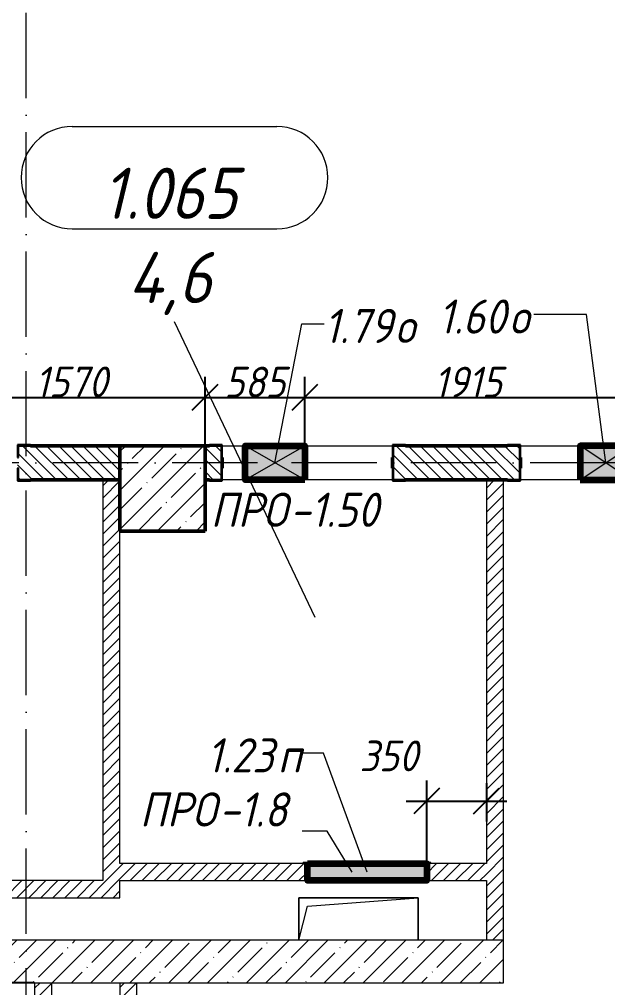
# Model space of a CAD drawing. Header units: millimetres. Extents: x -356862 to 418287, y 0 to 839748.
# Drawn here: x -166705 to -163253, y 461919 to 467597 of the extents above; entities that cross this region are included whole.
import ezdxf

# ---------------------------------------------------------------- set-up
doc = ezdxf.new("R2010")
doc.units = ezdxf.units.MM
doc.linetypes.add('50_200_ШТРИХ_1Т_ш5_п1_п1_', pattern=[700, 500, -100, 0, -100])
for name, color, linetype, lineweight in [('9.7) Заделка 956 шт', 6, 'Continuous', 158), ('A-____-____-DIMS', 7, 'Continuous', 9), ('A-DETL-GENF-OTLN', 7, 'Continuous', 9), ('A-FLOR-____-OTLN', 7, 'Continuous', 9), ('A-GENM-____-IDEN', 7, 'Continuous', 9), ('A-GENM-____-MCUT', 7, 'Continuous', 25), ('A-GENM-____-OTLN', 7, 'Continuous', 9), ('A-GENM-____-OTLN-1', 7, 'Continuous', 25), ('A-GLAZ-____-IDEN', 7, 'Continuous', 9), ('A-GLAZ-____-OTLN', 7, 'Continuous', 9), ('A-WALL-____-MCUT-1', 7, 'Continuous', 9), ('A-WALL-____-MCUT-2', 7, 'Continuous', 50), ('A-WALL-____-PATT-1', 7, 'Continuous', 9), ('A-WALL-FNSH-MCUT-1', 7, 'Continuous', 9), ('I-WALL-____-OTLN', 7, 'Continuous', 9), ('S-COLS-____-MCUT', 7, 'Continuous', 50), ('S-COLS-____-OTLN', 7, 'Continuous', 9), ('S-GRID-____-OTLN-1', 7, '50_200_ШТРИХ_1Т_ш5_п1_п1_', 9)]:
    doc.layers.add(name, color=color, linetype=linetype, lineweight=lineweight)
doc.layers.add('A-AREA-IDEN-1', color=7, linetype='Continuous', lineweight=9, true_color=0x000000)
doc.layers.add('A-GLAZ-____-OTLN-1', color=7, linetype='Continuous', lineweight=9, true_color=0xc0c0c0)
doc.styles.add('ISOCPEUR_I', font='isocpeui.ttf', dxfattribs={"width": 0.9, "height": 2.5})
doc.styles.add('ISOCPEUR_I_10', font='isocpeui.ttf', dxfattribs={"width": 0.9, "height": 180})
doc.styles.add('ISOCPEUR_I_9', font='isocpeui.ttf', dxfattribs={"width": 0.9, "height": 250})
doc.dimstyles.new('ISO-1_8_0_9К_СРЕДНИЙ_Кладочные_3', dxfattribs={"dimscale": 304.8, "dimtxt": 179.276612, "dimasz": 0.492126, "dimexe": 0.393701, "dimexo": 0, "dimgap": 0, "dimtad": 1, "dimdec": 3, "dimrnd": 0.001, "dimdsep": 46, "dimtxsty": 'ISOCPEUR_I_10', "dimblk1": 'OBLIQUE', "dimblk2": 'OBLIQUE', "dimsah": 1, "dimcen": 0.09, "dimdle": 0.393701, "dimazin": 0, "dimtfac": 1, "dimtdec": 4, "dimtix": 1, "dimtmove": 0, "dimatfit": 3, "dimfxl": 1, "dimtvp": 1, "dimtolj": 1, "dimtzin": 0, "dimarcsym": 2})
doc.dimstyles.new('ISO-1_8_0_9К_СРЕДНИЙ_Кладочные_4', dxfattribs={"dimscale": 304.8, "dimtxt": 179.276612, "dimasz": 0.492126, "dimexe": 0.393701, "dimexo": 0, "dimgap": 0, "dimtad": 1, "dimdec": 3, "dimrnd": 0.001, "dimdsep": 46, "dimtxsty": 'ISOCPEUR_I_10', "dimblk1": 'OBLIQUE', "dimblk2": 'OBLIQUE', "dimsah": 1, "dimcen": 0.09, "dimdle": 0.393701, "dimazin": 0, "dimtfac": 1, "dimtdec": 4, "dimtix": 1, "dimtmove": 1, "dimatfit": 3, "dimfxl": 1, "dimtvp": 1, "dimtolj": 1, "dimtzin": 0, "dimarcsym": 2})
pattern_1 = [(45, (-176515.067, 459015.94), (-35.35534, 35.35534), [])]
pattern_2 = [(135, (-176515.067, 459015.94), (-35.35534, -35.35534), [])]

# ---------------------------------------------------------------- blocks, each defined once
blk = doc.blocks.new('BSC_Колонна _Прямоугольная - 500х500-V72-АР1_План отверстий 1 этажа в осях 1-64_А-ГГ')
at = {"layer": 'S-COLS-____-OTLN'}
h = blk.add_hatch(dxfattribs=at)
h.set_pattern_fill('FP_104', color=256, style=0, pattern_type=2)
h.set_pattern_definition([(45, (-10650, -5831.04), (-114.0493, 114.0493), []), (45, (-10535.95, -5831.04), (-114.0493, 114.0493), [201.612, -40.322, 3.353, -36.97])])
h.paths.add_polyline_path([(-250, -250), (250, -250), (250, 250), (-250, 250)], flags=0)
at = {"layer": 'S-COLS-____-MCUT'}
for p, q in [((250, 250), (-250, 250)), ((-250, 250), (-250, -250)), ((250, -250), (250, 250)), ((-250, -250), (250, -250))]:
    blk.add_line(p, q, dxfattribs=at)
blk = doc.blocks.new('Фахверк_СКБ_Уголок - 200_4010_1-27904659-АР1_План отверстий 1 этажа в осях 1-64_А-ГГ')
at = {"layer": 'A-GENM-____-MCUT'}
for p, q in [((125, 156), (50, 156)), ((50, 156), (50, 150)), ((50, 150), (119, 150)), ((119, 150), (119, 81)), ((125, 81), (125, 156)), ((119, 81), (125, 81)), ((125, 19), (119, 19)), ((119, 19), (119, -50)), ((125, -56), (125, 19)), ((119, -50), (50, -50)), ((50, -50), (50, -56)), ((50, -56), (125, -56))]:
    blk.add_line(p, q, dxfattribs=at)
blk = doc.blocks.new('154_Стойка_СКБ_Уголок - СМ-2230_200-28216496-АР1_План отверстий 1 этажа в осях 1-64_А-ГГ')
at = {"layer": 'A-GENM-____-MCUT'}
for p, q in [((125, 156), (125, 81)), ((200, 156), (125, 156)), ((131, 81), (131, 150)), ((131, 150), (200, 150)), ((200, 150), (200, 156)), ((125, 81), (131, 81)), ((131, 19), (125, 19)), ((125, 19), (125, -56)), ((131, -50), (131, 19)), ((125, -56), (200, -56)), ((200, -50), (131, -50)), ((200, -56), (200, -50))]:
    blk.add_line(p, q, dxfattribs=at)
blk = doc.blocks.new('AR_Отверстие Ниша - Лючок-32405838-АР1_План отверстий 1 этажа в осях 1-64_А-ГГ')
at = {"layer": 'A-GLAZ-____-OTLN'}
blk.add_hatch(color=256, dxfattribs=at).paths.add_polyline_path([(350, -50), (350, 50), (-350, 50), (-350, -50)], flags=0)
for p, q in [((-350, 50), (350, 50)), ((-350, -50), (-350, 50)), ((350, 50), (350, -50)), ((350, -50), (-350, -50))]:
    blk.add_line(p, q, dxfattribs=at)
blk = doc.blocks.new('Л_Общий_Лючок - Лючок-29741595-АР1_План отверстий 1 этажа в осях 1-64_А-ГГ')
at = {"layer": 'A-GLAZ-____-OTLN-1'}
blk.add_hatch(color=256, dxfattribs=at).paths.add_polyline_path([(-24, 0), (-24, -6), (724, -6), (724, 0), (0, 0)], flags=0)
at = {"layer": 'A-GLAZ-____-OTLN'}
for p, q in [((-24, 0), (-24, -6)), ((724, 0), (724, -6)), ((-24, -6), (724, -6))]:
    blk.add_line(p, q, dxfattribs=at)
blk = doc.blocks.new('AR_Отверстие прямоугольное _в плите_ - AR_Отверстие прямоугольное _в плите_-30459221-АР1_План отверстий 1 этажа в осях 1-64_А-ГГ')
at = {"layer": 'A-GENM-____-OTLN'}
for p, q in [((350, 125), (-350, 125)), ((-350, 125), (-350, -125)), ((-300, 75), (350, 125)), ((350, -125), (350, 125)), ((-350, -125), (-300, 75))]:
    blk.add_line(p, q, dxfattribs=at)
blk = doc.blocks.new('AR_Отверстие прямоугольное _в стене_ - AR_Отверстие прямоугольное _в стене__ОВ-36769115-АР1_План отверстий 1 этажа в осях 1-64_А-ГГ')
at = {"layer": 'A-GLAZ-____-OTLN'}
blk.add_hatch(color=256, dxfattribs=at).paths.add_polyline_path([(175, 100), (-175, 100), (-175, -100), (175, -100)], flags=0)
at = {"layer": 'A-DETL-GENF-OTLN'}
for p, q in [((-175, -100), (-175, 100)), ((-175, 100), (175, 100)), ((175, 100), (-175, -100)), ((-175, 100), (175, -100)), ((175, 100), (-175, 100)), ((-175, 100), (-175, -100)), ((175, 100), (175, -100)), ((175, -100), (175, 100)), ((175, -100), (-175, -100)), ((-175, -100), (175, -100))]:
    blk.add_line(p, q, dxfattribs=at)
blk = doc.blocks.new('AR_Отверстие прямоугольное _в стене__БезПР - AR_Отверстие прямоугольное _в стене__БезПР-36427769-АР1_План отверстий 1 этажа в осях 1-64_А-ГГ')
at = {"layer": 'A-GLAZ-____-OTLN'}
blk.add_hatch(color=256, dxfattribs=at).paths.add_polyline_path([(-150, 100), (-150, -100), (150, -100), (150, 100)], flags=0)
at = {"layer": 'A-DETL-GENF-OTLN'}
for p, q in [((-150, -100), (-150, 100)), ((-150, 100), (150, 100)), ((150, 100), (-150, -100)), ((-150, 100), (150, -100)), ((150, 100), (-150, 100)), ((-150, 100), (-150, -100)), ((150, 100), (150, -100)), ((150, -100), (150, 100)), ((150, -100), (-150, -100)), ((-150, -100), (150, -100))]:
    blk.add_line(p, q, dxfattribs=at)
at = {"layer": 'A-GLAZ-____-OTLN'}
blk.add_line((150, 100), (-150, 100), dxfattribs=at)
blk = doc.blocks.new('_Oblique')
at = {"color": 0, "linetype": 'ByBlock', "lineweight": -2}
blk.add_line((-0.5, -0.5), (0.5, 0.5), dxfattribs=at)
blk = doc.blocks.new('*D13310')
at = {"layer": 'A-____-____-DIMS', "color": 0, "lineweight": -2, "transparency": 16777216}
for p, q in [((-164315.1, 462606.1), (-164315.1, 463133.1)), ((-163965.1, 463119.1), (-163965.1, 462893.1)), ((-164435.1, 463013.1), (-163845.1, 463013.1))]:
    blk.add_line(p, q, dxfattribs=at)
at = {"layer": 'Defpoints', "color": 0, "transparency": 16777216}
for p in [(-163965.1, 463119.1), (-163965.1, 463013.1), (-164315.1, 462606.1)]:
    blk.add_point(p, dxfattribs=at)
at = {"layer": 'A-____-____-DIMS', "color": 0, "lineweight": -2, "transparency": 16777216, "xscale": 150, "yscale": 150, "zscale": 150, "rotation": 180}
blk.add_blockref('_Oblique', (-164315.1, 463013.1), dxfattribs=at)
at = {"layer": 'A-____-____-DIMS', "color": 0, "lineweight": -2, "transparency": 16777216, "xscale": 150, "yscale": 150, "zscale": 150}
blk.add_blockref('_Oblique', (-163965.1, 463013.1), dxfattribs=at)
at = {"layer": 'A-____-____-DIMS', "color": 0, "transparency": 16777216, "insert": (-164709.5, 463368.2), "char_height": 180, "width": 409.578, "attachment_point": 1, "line_spacing_factor": 1.149209, "style": 'ISOCPEUR_I_10'}
blk.add_mtext('\\A1;350', dxfattribs=at)
blk = doc.blocks.new('*D13316')
at = {"layer": 'A-____-____-DIMS', "color": 0, "lineweight": -2, "transparency": 16777216}
for p, q in [((-166829, 462067), (-166829, 461277)), ((-166615.1, 461947), (-166949, 461947)), ((-166574.1, 461397), (-166949, 461397))]:
    blk.add_line(p, q, dxfattribs=at)
at = {"layer": 'Defpoints', "color": 0, "transparency": 16777216}
for p in [(-166615.1, 461947), (-166829, 461397), (-166574.1, 461397)]:
    blk.add_point(p, dxfattribs=at)
at = {"layer": 'A-____-____-DIMS', "color": 0, "lineweight": -2, "transparency": 16777216, "xscale": 150, "yscale": 150, "zscale": 150}
for p, rotation in [((-166829, 461947), 90), ((-166829, 461397), 270)]:
    blk.add_blockref('_Oblique', p, dxfattribs=dict(at, rotation=rotation))
at = {"layer": 'A-____-____-DIMS', "color": 0, "transparency": 16777216, "insert": (-166919, 461672), "char_height": 180, "width": 409.578, "attachment_point": 5, "rotation": 90, "style": 'ISOCPEUR_I_10'}
blk.add_mtext('\\A1;550', dxfattribs=at)
blk = doc.blocks.new('*D13385')
at = {"layer": 'A-____-____-DIMS', "color": 0, "lineweight": -2, "transparency": 16777216}
for p, q in [((-167185.1, 465097), (-167185.1, 465500.2)), ((-165615.1, 465097), (-165615.1, 465500.2)), ((-167305.1, 465380.2), (-165495.1, 465380.2))]:
    blk.add_line(p, q, dxfattribs=at)
at = {"layer": 'Defpoints', "color": 0, "transparency": 16777216}
for p in [(-165615.1, 465380.2), (-167185.1, 465097), (-165615.1, 465097)]:
    blk.add_point(p, dxfattribs=at)
at = {"layer": 'A-____-____-DIMS', "color": 0, "lineweight": -2, "transparency": 16777216, "xscale": 150, "yscale": 150, "zscale": 150, "rotation": 180}
blk.add_blockref('_Oblique', (-167185.1, 465380.2), dxfattribs=at)
at = {"layer": 'A-____-____-DIMS', "color": 0, "lineweight": -2, "transparency": 16777216, "xscale": 150, "yscale": 150, "zscale": 150}
blk.add_blockref('_Oblique', (-165615.1, 465380.2), dxfattribs=at)
at = {"layer": 'A-____-____-DIMS', "color": 0, "transparency": 16777216, "insert": (-166400.1, 465471.3), "char_height": 180, "width": 504.733, "attachment_point": 5, "style": 'ISOCPEUR_I_10'}
blk.add_mtext('\\A1;1570', dxfattribs=at)
blk = doc.blocks.new('*D13386')
at = {"layer": 'A-____-____-DIMS', "color": 0, "lineweight": -2, "transparency": 16777216}
for p, q in [((-165615.1, 465097), (-165615.1, 465500.2)), ((-165030.1, 465103), (-165030.1, 465500.2)), ((-165735.1, 465380.2), (-164910.1, 465380.2))]:
    blk.add_line(p, q, dxfattribs=at)
at = {"layer": 'Defpoints', "color": 0, "transparency": 16777216}
for p in [(-165030.1, 465380.2), (-165030.1, 465103), (-165615.1, 465097)]:
    blk.add_point(p, dxfattribs=at)
at = {"layer": 'A-____-____-DIMS', "color": 0, "lineweight": -2, "transparency": 16777216, "xscale": 150, "yscale": 150, "zscale": 150, "rotation": 180}
blk.add_blockref('_Oblique', (-165615.1, 465380.2), dxfattribs=at)
at = {"layer": 'A-____-____-DIMS', "color": 0, "lineweight": -2, "transparency": 16777216, "xscale": 150, "yscale": 150, "zscale": 150}
blk.add_blockref('_Oblique', (-165030.1, 465380.2), dxfattribs=at)
at = {"layer": 'A-____-____-DIMS', "color": 0, "transparency": 16777216, "insert": (-165322.6, 465470.2), "char_height": 180, "width": 409.578, "attachment_point": 5, "style": 'ISOCPEUR_I_10'}
blk.add_mtext('\\A1;585', dxfattribs=at)
blk = doc.blocks.new('*D13387')
at = {"layer": 'A-____-____-DIMS', "color": 0, "lineweight": -2, "transparency": 16777216}
for p, q in [((-165030.1, 465103), (-165030.1, 465500.2)), ((-163115.1, 465097), (-163115.1, 465500.2)), ((-165150.1, 465380.2), (-162995.1, 465380.2))]:
    blk.add_line(p, q, dxfattribs=at)
at = {"layer": 'Defpoints', "color": 0, "transparency": 16777216}
for p in [(-163115.1, 465380.2), (-165030.1, 465103), (-163115.1, 465097)]:
    blk.add_point(p, dxfattribs=at)
at = {"layer": 'A-____-____-DIMS', "color": 0, "lineweight": -2, "transparency": 16777216, "xscale": 150, "yscale": 150, "zscale": 150, "rotation": 180}
blk.add_blockref('_Oblique', (-165030.1, 465380.2), dxfattribs=at)
at = {"layer": 'A-____-____-DIMS', "color": 0, "lineweight": -2, "transparency": 16777216, "xscale": 150, "yscale": 150, "zscale": 150}
blk.add_blockref('_Oblique', (-163115.1, 465380.2), dxfattribs=at)
at = {"layer": 'A-____-____-DIMS', "color": 0, "transparency": 16777216, "insert": (-164072.6, 465470.2), "char_height": 180, "width": 463.361, "attachment_point": 5, "style": 'ISOCPEUR_I_10'}
blk.add_mtext('\\A1;1915', dxfattribs=at)
blk = doc.blocks.new('AAR_СКБ_Марка_помещения_1_5 ммп - Номер _ Площадь-27962135-АИ_План этажа_Стены_1')
at = {"layer": 'A-AREA-IDEN-1'}
for p, q in [((-2.987, 3), (3.013, 3)), ((-2.987, 0), (3.013, 0))]:
    blk.add_line(p, q, dxfattribs=at)
for centre, start, end in [((-2.987, 1.5), 90, 270), ((3.013, 1.5), 270, 90)]:
    blk.add_arc(centre, 1.5, start, end, dxfattribs=at)

msp = doc.modelspace()

# ---------------------------------------------------------------- hatches: boundary and pattern name
at = {"layer": 'A-WALL-____-PATT-1'}
h = msp.add_hatch(dxfattribs=at)
h.set_pattern_fill('FP_6', color=256, style=0, pattern_type=2)
h.set_pattern_definition(pattern_2)
h.paths.add_polyline_path([(-166709.0675, 464896.983), (-166115.0675, 464896.983), (-166115.0675, 465096.983), (-166709.0675, 465096.983), (-166709.0675, 465027.983), (-166715.0675, 465027.983), (-166715.0675, 464965.983), (-166709.0675, 464965.983), (-166709.0675, 464898.983)], flags=0)
h.paths.add_polyline_path([(-169390.0675, 464896.983), (-167871.0675, 464896.983), (-167871.0675, 464965.983), (-167865.0675, 464965.983), (-167865.0675, 465027.983), (-167871.0675, 465027.983), (-167871.0675, 465096.983), (-169459.0675, 465096.983), (-169460.1604, 465027.983), (-169465.0675, 465027.983), (-169465.0675, 464965.983), (-169459.0675, 464965.983), (-169459.0675, 464896.983)], flags=0)
h.paths.add_polyline_path([(-170621.0675, 464896.983), (-170621.0675, 464965.983), (-170615.0675, 464965.983), (-170615.0675, 465027.983), (-170621.0675, 465027.983), (-170621.0675, 465096.983), (-170715.0675, 465096.983), (-170715.0675, 464896.983), (-170690.0675, 464896.983)], flags=0)
h = msp.add_hatch(dxfattribs=at)
h.set_pattern_fill('FP_6', color=256, style=0, pattern_type=2)
h.set_pattern_definition(pattern_2)
h.paths.add_polyline_path([(-162115.0675, 464896.983), (-162115.0675, 465096.983), (-162609.0675, 465096.983), (-162609.0675, 465027.983), (-162615.0675, 465027.983), (-162615.0675, 464965.983), (-162609.0675, 464965.983), (-162609.0675, 464896.983), (-162390.3032, 464896.983)], flags=0)
h.paths.add_polyline_path([(-164509.0675, 464896.983), (-163771.0675, 464896.983), (-163771.0675, 464965.983), (-163765.0675, 464965.983), (-163765.0675, 465027.983), (-163771.0675, 465027.983), (-163771.0675, 465096.983), (-164509.0675, 465096.983), (-164509.0675, 465027.983), (-164515.0675, 465027.983), (-164515.0675, 464965.983), (-164509.0675, 464965.983)], flags=0)
h.paths.add_polyline_path([(-165615.0675, 464896.983), (-165521.0675, 464896.983), (-165521.0675, 464965.983), (-165515.0675, 464965.983), (-165515.0675, 465027.983), (-165521.0675, 465027.983), (-165521.0675, 465096.983), (-165615.0675, 465096.983), (-165615.0675, 465002.983)], flags=0)
h = msp.add_hatch(dxfattribs=at)
h.set_pattern_fill('FP_5', color=256, style=0, pattern_type=2)
h.set_pattern_definition(pattern_1)
h.paths.add_polyline_path([(-166215.0675, 462546.983), (-166115.0675, 462546.983), (-166115.0675, 464896.983), (-166215.0675, 464896.983), (-166215.0675, 463190.4029)], flags=0)
h = msp.add_hatch(dxfattribs=at)
h.set_pattern_fill('FP_5', color=256, style=0, pattern_type=2)
h.set_pattern_definition(pattern_1)
h.paths.add_polyline_path([(-163865.0675, 462196.983), (-163865.0675, 464896.983), (-163965.0675, 464896.983), (-163965.0675, 462196.983)], flags=0)
h = msp.add_hatch(dxfattribs=at)
h.set_pattern_fill('FP_5', color=256, style=0, pattern_type=2)
h.set_pattern_definition(pattern_1)
h.paths.add_polyline_path([(-164157.7675, 462546.983), (-163965.0675, 462546.983), (-163965.0675, 462646.983), (-164315.0675, 462646.983), (-164315.0675, 462546.983)], flags=0)
h.paths.add_polyline_path([(-165015.0675, 462546.983), (-165015.0675, 462646.983), (-166115.0675, 462646.983), (-166115.0675, 462546.983), (-165925.2318, 462546.983)], flags=0)
h = msp.add_hatch(dxfattribs=at)
h.set_pattern_fill('FP_5', color=256, style=0, pattern_type=2)
h.set_pattern_definition(pattern_1)
h.paths.add_polyline_path([(-166115.0675, 462446.983), (-166115.0675, 462546.983), (-167465.0675, 462546.983), (-167465.0675, 462446.983)], flags=0)
h.paths.add_polyline_path([(-167965.0675, 462446.983), (-167965.0675, 462546.983), (-168215.0675, 462546.983), (-168215.0675, 462446.983)], flags=0)
h.paths.add_polyline_path([(-168715.0675, 462446.983), (-168515.0675, 462446.983), (-168515.0675, 462546.983), (-168715.0675, 462546.983)], flags=0)
h = msp.add_hatch(dxfattribs=at)
h.set_pattern_fill('FP_27', color=256, style=0, pattern_type=2)
h.set_pattern_definition([(45, (-176515.07, 459015.94), (-114.0493, 114.0493), []), (45, (-176401.02, 459015.94), (-114.0493, 114.0493), [201.612, -40.322, 3.353, -36.97])])
h.paths.add_polyline_path([(-163865.0675, 461946.983), (-163865.0675, 462196.983), (-168065.0675, 462196.983), (-168065.0675, 461946.983), (-164157.7675, 461946.983)], flags=0)
h.paths.add_polyline_path([(-168265.0675, 461946.983), (-168265.0675, 462196.983), (-168765.0675, 462196.983), (-168765.0675, 461946.983)], flags=0)
h = msp.add_hatch(dxfattribs=at)
h.set_pattern_fill('FP_5', color=256, style=0, pattern_type=2)
h.set_pattern_definition(pattern_1)
h.paths.add_polyline_path([(-166515.0675, 457346.983), (-166515.0675, 457596.983), (-166615.0675, 457596.983), (-166615.0675, 457346.983)], flags=0)
h.paths.add_polyline_path([(-166515.0675, 457996.983), (-166515.0675, 459016.983), (-166615.0675, 459016.983), (-166615.0675, 457996.983)], flags=0)
h.paths.add_polyline_path([(-166515.0675, 459216.983), (-166515.0675, 459546.983), (-166518.0675, 459546.983), (-166518.0675, 459593.983), (-166612.0675, 459593.983), (-166612.0675, 459546.983), (-166615.0675, 459546.983), (-166615.0675, 459216.983), (-166518.0675, 459216.983)], flags=0)
h.paths.add_polyline_path([(-166515.0675, 459596.983), (-166515.0675, 460946.983), (-166615.0675, 460946.983), (-166615.0675, 459596.983), (-166518.0675, 459596.983)], flags=0)
h.paths.add_polyline_path([(-166615.0675, 461146.983), (-166515.0675, 461146.983), (-166515.0675, 461396.983), (-166615.0675, 461396.983)], flags=0)
h.paths.add_polyline_path([(-166518.0675, 461799.983), (-166518.0675, 461846.983), (-166515.0675, 461846.983), (-166515.0675, 461946.983), (-166615.0675, 461946.983), (-166615.0675, 461846.983), (-166612.0675, 461846.983), (-166612.0675, 461799.983)], flags=0)
h = msp.add_hatch(dxfattribs=at)
h.set_pattern_fill('FP_5', color=256, style=0, pattern_type=2)
h.set_pattern_definition(pattern_1)
h.paths.add_polyline_path([(-166015.0675, 457596.983), (-166015.0675, 459016.983), (-166115.0675, 459016.983), (-166115.0675, 457596.983)], flags=0)
h.paths.add_polyline_path([(-166015.0675, 459216.983), (-166015.0675, 459546.983), (-166018.0675, 459546.983), (-166018.0675, 459593.983), (-166112.0675, 459593.983), (-166112.0675, 459546.983), (-166115.0675, 459546.983), (-166115.0675, 459216.983), (-166018.0675, 459216.983)], flags=0)
h.paths.add_polyline_path([(-166015.0675, 459996.983), (-166015.0675, 461946.983), (-166115.0675, 461946.983), (-166115.0675, 459996.983)], flags=0)

# ---------------------------------------------------------------- linework, layer by layer
at = {"layer": '9.7) Заделка 956 шт'}
for points in [[(-165030.0675, 464896.983), (-165380.0675, 464896.983), (-165380.0675, 465096.983), (-165030.0675, 465096.983)], [(-163415.0675, 464896.983), (-163115.0675, 464896.983), (-163115.0675, 465096.983), (-163415.0675, 465096.983)], [(-165015.0675, 462646.983), (-164315.0675, 462646.983), (-164315.0675, 462546.983), (-165015.0675, 462546.983)]]:
    msp.add_lwpolyline(points, close=True, dxfattribs=at)
at = {"layer": 'A-AREA-IDEN-1'}
msp.add_line((-164969.7415, 464090.5855), (-165794.5809, 465823.5731), dxfattribs=at)
at = {"layer": 'A-FLOR-____-OTLN'}
for p, q in [((-165065.0675, 462446.983), (-164365.0675, 462446.983)), ((-165065.0675, 462196.983), (-165065.0675, 462446.983)), ((-164365.0675, 462446.983), (-164365.0675, 462196.983))]:
    msp.add_line(p, q, dxfattribs=at)
at = {"layer": 'A-GENM-____-IDEN'}
for p, q in [((-164898.9362, 462836.8446), (-165045.4131, 462836.8446)), ((-164752.4593, 462596.983), (-164898.9362, 462836.8446))]:
    msp.add_line(p, q, dxfattribs=at)
at = {"layer": 'A-GLAZ-____-IDEN'}
for p, q in [((-163377.8456, 465866.8197), (-163687.1714, 465866.8197)), ((-163265.0675, 464996.983), (-163377.8456, 465866.8197)), ((-165205.0675, 464996.983), (-165047.7159, 465811.729)), ((-165047.7159, 465811.729), (-164916.8389, 465811.729)), ((-164920.1818, 463293.8446), (-165045.4131, 463293.8446)), ((-164665.0675, 462596.983), (-164920.1818, 463293.8446))]:
    msp.add_line(p, q, dxfattribs=at)
at = {"layer": 'A-WALL-____-MCUT-1'}
for p, q in [((-163865.0675, 462196.983), (-168065.0675, 462196.983)), ((-163865.0675, 461946.983), (-163865.0675, 462196.983)), ((-168065.0675, 461946.983), (-163865.0675, 461946.983))]:
    msp.add_line(p, q, dxfattribs=at)
at = {"layer": 'A-WALL-____-MCUT-2'}
for p, q in [((-166115.0675, 465096.983), (-166640.0675, 465096.983)), ((-165590.0675, 465096.983), (-165615.0675, 465096.983)), ((-163840.0675, 465096.983), (-164440.0675, 465096.983)), ((-165515.0675, 464965.983), (-165515.0675, 465027.983)), ((-164515.0675, 465027.983), (-164515.0675, 464965.983)), ((-163765.0675, 464965.983), (-163765.0675, 465027.983)), ((-166640.0675, 464896.983), (-166115.0675, 464896.983)), ((-165615.0675, 464896.983), (-165590.0675, 464896.983)), ((-164440.0675, 464896.983), (-163840.0675, 464896.983))]:
    msp.add_line(p, q, dxfattribs=at)
at = {"layer": 'A-WALL-FNSH-MCUT-1'}
for p, q in [((-166215.0675, 464896.983), (-166215.0675, 462546.983)), ((-163965.0675, 464896.983), (-163965.0675, 462646.983)), ((-163865.0675, 462196.983), (-163865.0675, 464896.983)), ((-166115.0675, 462646.983), (-166115.0675, 464596.983)), ((-165015.0675, 462646.983), (-166115.0675, 462646.983)), ((-163965.0675, 462646.983), (-164315.0675, 462646.983)), ((-166215.0675, 462546.983), (-167465.0675, 462546.983)), ((-166115.0675, 462446.983), (-166115.0675, 462546.983)), ((-166115.0675, 462546.983), (-165015.0675, 462546.983)), ((-164315.0675, 462546.983), (-163965.0675, 462546.983)), ((-163965.0675, 462546.983), (-163965.0675, 462196.983)), ((-167465.0675, 462446.983), (-166115.0675, 462446.983)), ((-166615.0675, 461946.983), (-166615.0675, 461846.983)), ((-166515.0675, 461846.983), (-166515.0675, 461946.983)), ((-166115.0675, 461946.983), (-166115.0675, 459996.983)), ((-166015.0675, 459996.983), (-166015.0675, 461946.983))]:
    msp.add_line(p, q, dxfattribs=at)
at = {"layer": 'I-WALL-____-OTLN'}
for p, q in [((-165515.0675, 465096.983), (-165380.0675, 465096.983)), ((-165030.0675, 465096.983), (-164515.0675, 465096.983)), ((-163765.0675, 465096.983), (-163415.0675, 465096.983)), ((-165380.0675, 464896.983), (-165515.0675, 464896.983)), ((-164515.0675, 464896.983), (-165030.0675, 464896.983)), ((-163415.0675, 464896.983), (-163765.0675, 464896.983))]:
    msp.add_line(p, q, dxfattribs=at)
at = {"layer": 'S-GRID-____-OTLN-1'}
for p, q in [((-166665.0675, 454533.3346), (-166665.0675, 508896.9006)), ((-86196.2802, 464996.983), (-181183.8377, 464996.983))]:
    msp.add_line(p, q, dxfattribs=at)

# ---------------------------------------------------------------- block references
at = {"layer": 'A-AREA-IDEN-1', "xscale": 199.9999999999999, "yscale": 199.9999999999999, "zscale": 199.9999999999999}
msp.add_blockref('AAR_СКБ_Марка_помещения_1_5 ммп - Номер _ Площадь-27962135-АИ_План этажа_Стены_1', (-165797.1633, 466369.0184), dxfattribs=at)
at = {"layer": 'A-GENM-____-OTLN'}
msp.add_blockref('AR_Отверстие прямоугольное _в плите_ - AR_Отверстие прямоугольное _в плите_-30459221-АР1_План отверстий 1 этажа в осях 1-64_А-ГГ', (-164715.0675, 462321.983), dxfattribs=at)
at = {"layer": 'A-GENM-____-OTLN-1'}
for name, p in [('154_Стойка_СКБ_Уголок - СМ-2230_200-28216496-АР1_План отверстий 1 этажа в осях 1-64_А-ГГ', (-166840.0675, 464946.983)), ('Фахверк_СКБ_Уголок - 200_4010_1-27904659-АР1_План отверстий 1 этажа в осях 1-64_А-ГГ', (-165640.0675, 464946.983)), ('154_Стойка_СКБ_Уголок - СМ-2230_200-28216496-АР1_План отверстий 1 этажа в осях 1-64_А-ГГ', (-164640.0675, 464946.983))]:
    msp.add_blockref(name, p, dxfattribs=at)
at = {"layer": 'A-GENM-____-OTLN-1', "rotation": 180}
msp.add_blockref('154_Стойка_СКБ_Уголок - СМ-2230_200-28216496-АР1_План отверстий 1 этажа в осях 1-64_А-ГГ', (-163640.0675, 465046.983), dxfattribs=at)
at = {"layer": 'A-GLAZ-____-OTLN', "rotation": 180}
for name, p in [('AR_Отверстие прямоугольное _в стене_ - AR_Отверстие прямоугольное _в стене__ОВ-36769115-АР1_План отверстий 1 этажа в осях 1-64_А-ГГ', (-165205.0675, 464996.983)), ('AR_Отверстие прямоугольное _в стене__БезПР - AR_Отверстие прямоугольное _в стене__БезПР-36427769-АР1_План отверстий 1 этажа в осях 1-64_А-ГГ', (-163265.0675, 464996.983)), ('Л_Общий_Лючок - Лючок-29741595-АР1_План отверстий 1 этажа в осях 1-64_А-ГГ', (-164315.0675, 462646.983))]:
    msp.add_blockref(name, p, dxfattribs=at)
at = {"layer": 'A-GLAZ-____-OTLN'}
msp.add_blockref('AR_Отверстие Ниша - Лючок-32405838-АР1_План отверстий 1 этажа в осях 1-64_А-ГГ', (-164665.0675, 462596.983), dxfattribs=at)
at = {"layer": 'S-COLS-____-OTLN'}
msp.add_blockref('BSC_Колонна _Прямоугольная - 500х500-V72-АР1_План отверстий 1 этажа в осях 1-64_А-ГГ', (-165865.0675, 464846.983), dxfattribs=at)

# ---------------------------------------------------------------- texts
at = {"layer": 'A-AREA-IDEN-1', "char_height": 300, "attachment_point": 8, "line_spacing_factor": 1.139951, "style": 'ISOCPEUR_I'}
for s, insert, width in [('\\pxqc,t8.46667,16.93333,25.4,33.86667,42.33333,50.8,59.26667,67.73333,76.2,84.66667,93.13333,101.6,110.06667,118.53333,127,135.46667,143.93333,152.4,160.86667,169.33333,177.8,186.26667,194.73333,203.2,211.66667,220.13333,228.6,237.06667,245.53333,254,262.46667,270.93333;{1.065}', (-165822.5923, 466427.3482), 900), ('\\pxqc,t8.46667,16.93333,25.4,33.86667,42.33333,50.8,59.26667,67.73333,76.2,84.66667,93.13333,101.6,110.06667,118.53333,127,135.46667,143.93333,152.4,160.86667,169.33333,177.8,186.26667,194.73333,203.2,211.66667,220.13333,228.6,237.06667,245.53333,254,262.46667,270.93333;{4,6}', (-165821.5923, 465863.4003), 582)]:
    msp.add_mtext(s, dxfattribs=dict(at, insert=insert, width=width))
at = {"layer": 'A-GENM-____-IDEN', "char_height": 200, "attachment_point": 1, "style": 'ISOCPEUR_I_9'}
for s, insert, width in [('ПРО', (-165582.4147, 464821.3612), 562.784625), ('-1.50', (-165118.071, 464821.3612), 663.79725), ('ПРО', (-165998.2698, 463063.9608), 562.784625), ('-1.8', (-165533.926, 463063.9608), 505.063125)]:
    msp.add_mtext(s, dxfattribs=dict(at, insert=insert, width=width))
at = {"layer": 'A-GLAZ-____-IDEN', "char_height": 200, "attachment_point": 1, "style": 'ISOCPEUR_I_9'}
for s, insert, width in [('1.60', (-164246.6231, 465954.4343), 505.063125), ('1.79', (-164916.8389, 465899.3436), 505.063125), ('\\fISOCPEUR|b0|i1|c204|p34|;\\W.9;о', (-164500.1202, 465899.3436), 158.734125), ('\\fISOCPEUR|b0|i1|c204|p34|;\\W.9;о', (-163829.9043, 465954.4343), 158.734125), ('1.23', (-165604.8647, 463381.4592), 505.063125), ('\\fISOCPEUR|b0|i1|c204|p34|;\\W.9;п', (-165188.146, 463381.4592), 158.734125)]:
    msp.add_mtext(s, dxfattribs=dict(at, insert=insert, width=width))

# ---------------------------------------------------------------- dimensions: what is measured, and where the dimension line sits
at = {"layer": 'A-____-____-DIMS'}
for base, p1, p2, override, picture, middle in [((-165615.0675, 465380.1569), (-167185.0675, 465096.983), (-165615.0675, 465096.983), {"dimpost": '<>', "dimfxl": 1570}, '*D13385', (-166400.0675, 465471.316)), ((-165030.0675, 465380.1569), (-165615.0675, 465096.983), (-165030.0675, 465102.983), {"dimpost": '<>', "dimfxl": 585.030768}, '*D13386', (-165322.5675, 465470.1569)), ((-163115.0675, 465380.1569), (-165030.0675, 465102.983), (-163115.0675, 465096.983), {"dimpost": '<>', "dimfxl": 1915.0094}, '*D13387', (-164072.5675, 465470.1569))]:
    dim = msp.add_linear_dim(base=base, p1=p1, p2=p2, dimstyle='ISO-1_8_0_9К_СРЕДНИЙ_Кладочные_3', override=override, dxfattribs=at)
    dim.commit()
    dim.dimension.update_dxf_attribs({"geometry": picture, "text_midpoint": middle})
dim = msp.add_linear_dim(base=(-163965.0675, 463013.067), p1=(-164315.0675, 462606.103), p2=(-163965.0675, 463119.133), dimstyle='ISO-1_8_0_9К_СРЕДНИЙ_Кладочные_4', override={"dimpost": '<>', "dimfxl": 621.047342}, dxfattribs=at)
dim.commit()
dim.dimension.update_dxf_attribs({"geometry": '*D13310', "text_midpoint": (-164504.7143, 463128.229), "dimtype": 160})
dim = msp.add_linear_dim(base=(-166829.0047, 461396.983), p1=(-166615.0675, 461946.983), p2=(-166574.1336, 461396.983), angle=90, dimstyle='ISO-1_8_0_9К_СРЕДНИЙ_Кладочные_3', override={"dimpost": '<>', "dimfxl": 551.521156}, dxfattribs=at)
dim.commit()
dim.dimension.update_dxf_attribs({"geometry": '*D13316', "text_midpoint": (-166919.0047, 461671.983)})

doc.saveas('drawing.dxf')
